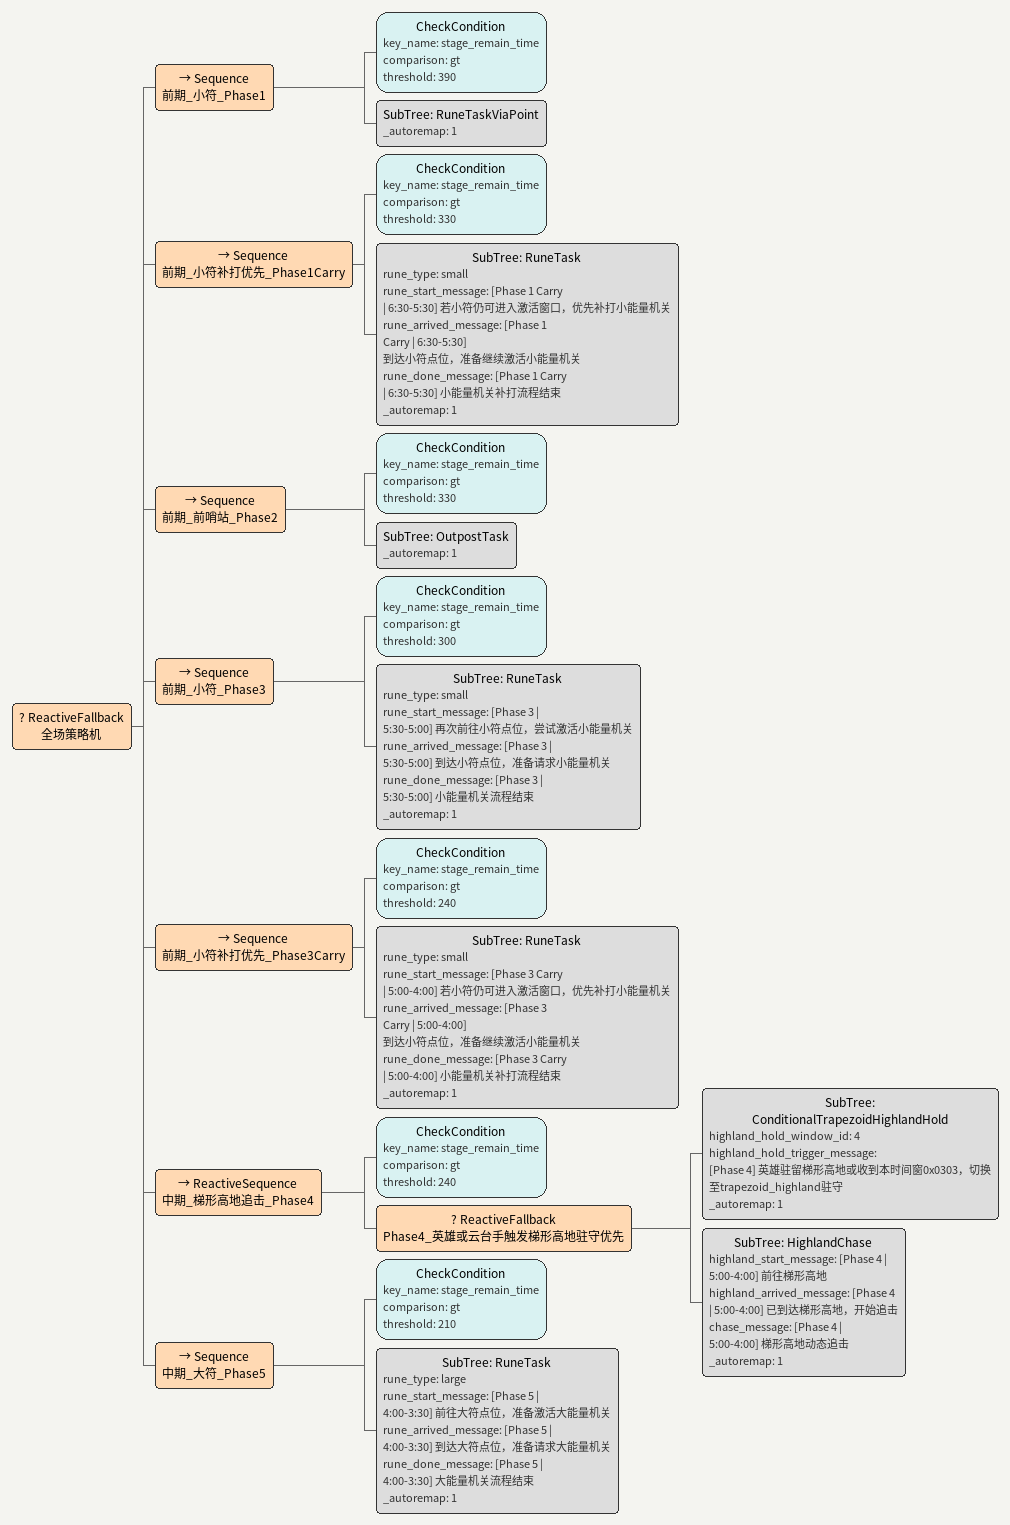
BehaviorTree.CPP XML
<ReactiveFallback name="全场策略机">
    <Sequence name="前期_小符_Phase1">
      <CheckCondition key_name="stage_remain_time" comparison="gt" threshold="390"/>
      <SubTree ID="RuneTaskViaPoint" _autoremap="1"/>
    </Sequence>

    <Sequence name="前期_小符补打优先_Phase1Carry">
      <CheckCondition key_name="stage_remain_time" comparison="gt" threshold="330"/>
      <SubTree ID="RuneTask" rune_type="small" rune_start_message="[Phase 1 Carry | 6:30-5:30] 若小符仍可进入激活窗口，优先补打小能量机关" rune_arrived_message="[Phase 1 Carry | 6:30-5:30] 到达小符点位，准备继续激活小能量机关" rune_done_message="[Phase 1 Carry | 6:30-5:30] 小能量机关补打流程结束" _autoremap="1"/>
    </Sequence>

    <Sequence name="前期_前哨站_Phase2">
      <CheckCondition key_name="stage_remain_time" comparison="gt" threshold="330"/>
      <SubTree ID="OutpostTask" _autoremap="1"/>
    </Sequence>

    <Sequence name="前期_小符_Phase3">
      <CheckCondition key_name="stage_remain_time" comparison="gt" threshold="300"/>
      <SubTree ID="RuneTask" rune_type="small" rune_start_message="[Phase 3 | 5:30-5:00] 再次前往小符点位，尝试激活小能量机关" rune_arrived_message="[Phase 3 | 5:30-5:00] 到达小符点位，准备请求小能量机关" rune_done_message="[Phase 3 | 5:30-5:00] 小能量机关流程结束" _autoremap="1"/>
    </Sequence>

    <Sequence name="前期_小符补打优先_Phase3Carry">
      <CheckCondition key_name="stage_remain_time" comparison="gt" threshold="240"/>
      <SubTree ID="RuneTask" rune_type="small" rune_start_message="[Phase 3 Carry | 5:00-4:00] 若小符仍可进入激活窗口，优先补打小能量机关" rune_arrived_message="[Phase 3 Carry | 5:00-4:00] 到达小符点位，准备继续激活小能量机关" rune_done_message="[Phase 3 Carry | 5:00-4:00] 小能量机关补打流程结束" _autoremap="1"/>
    </Sequence>

    <ReactiveSequence name="中期_梯形高地追击_Phase4">
      <CheckCondition key_name="stage_remain_time" comparison="gt" threshold="240"/>
      <ReactiveFallback name="Phase4_英雄或云台手触发梯形高地驻守优先">
        <SubTree ID="ConditionalTrapezoidHighlandHold" highland_hold_window_id="4" highland_hold_trigger_message="[Phase 4] 英雄驻留梯形高地或收到本时间窗0x0303，切换至trapezoid_highland驻守" _autoremap="1"/>
        <SubTree ID="HighlandChase" highland_start_message="[Phase 4 | 5:00-4:00] 前往梯形高地" highland_arrived_message="[Phase 4 | 5:00-4:00] 已到达梯形高地，开始追击" chase_message="[Phase 4 | 5:00-4:00] 梯形高地动态追击" _autoremap="1"/>
      </ReactiveFallback>
    </ReactiveSequence>

    <Sequence name="中期_大符_Phase5">
      <CheckCondition key_name="stage_remain_time" comparison="gt" threshold="210"/>
      <SubTree ID="RuneTask" rune_type="large" rune_start_message="[Phase 5 | 4:00-3:30] 前往大符点位，准备激活大能量机关" rune_arrived_message="[Phase 5 | 4:00-3:30] 到达大符点位，准备请求大能量机关" rune_done_message="[Phase 5 | 4:00-3:30] 大能量机关流程结束" _autoremap="1"/>
    </Sequence>
</ReactiveFallback>
